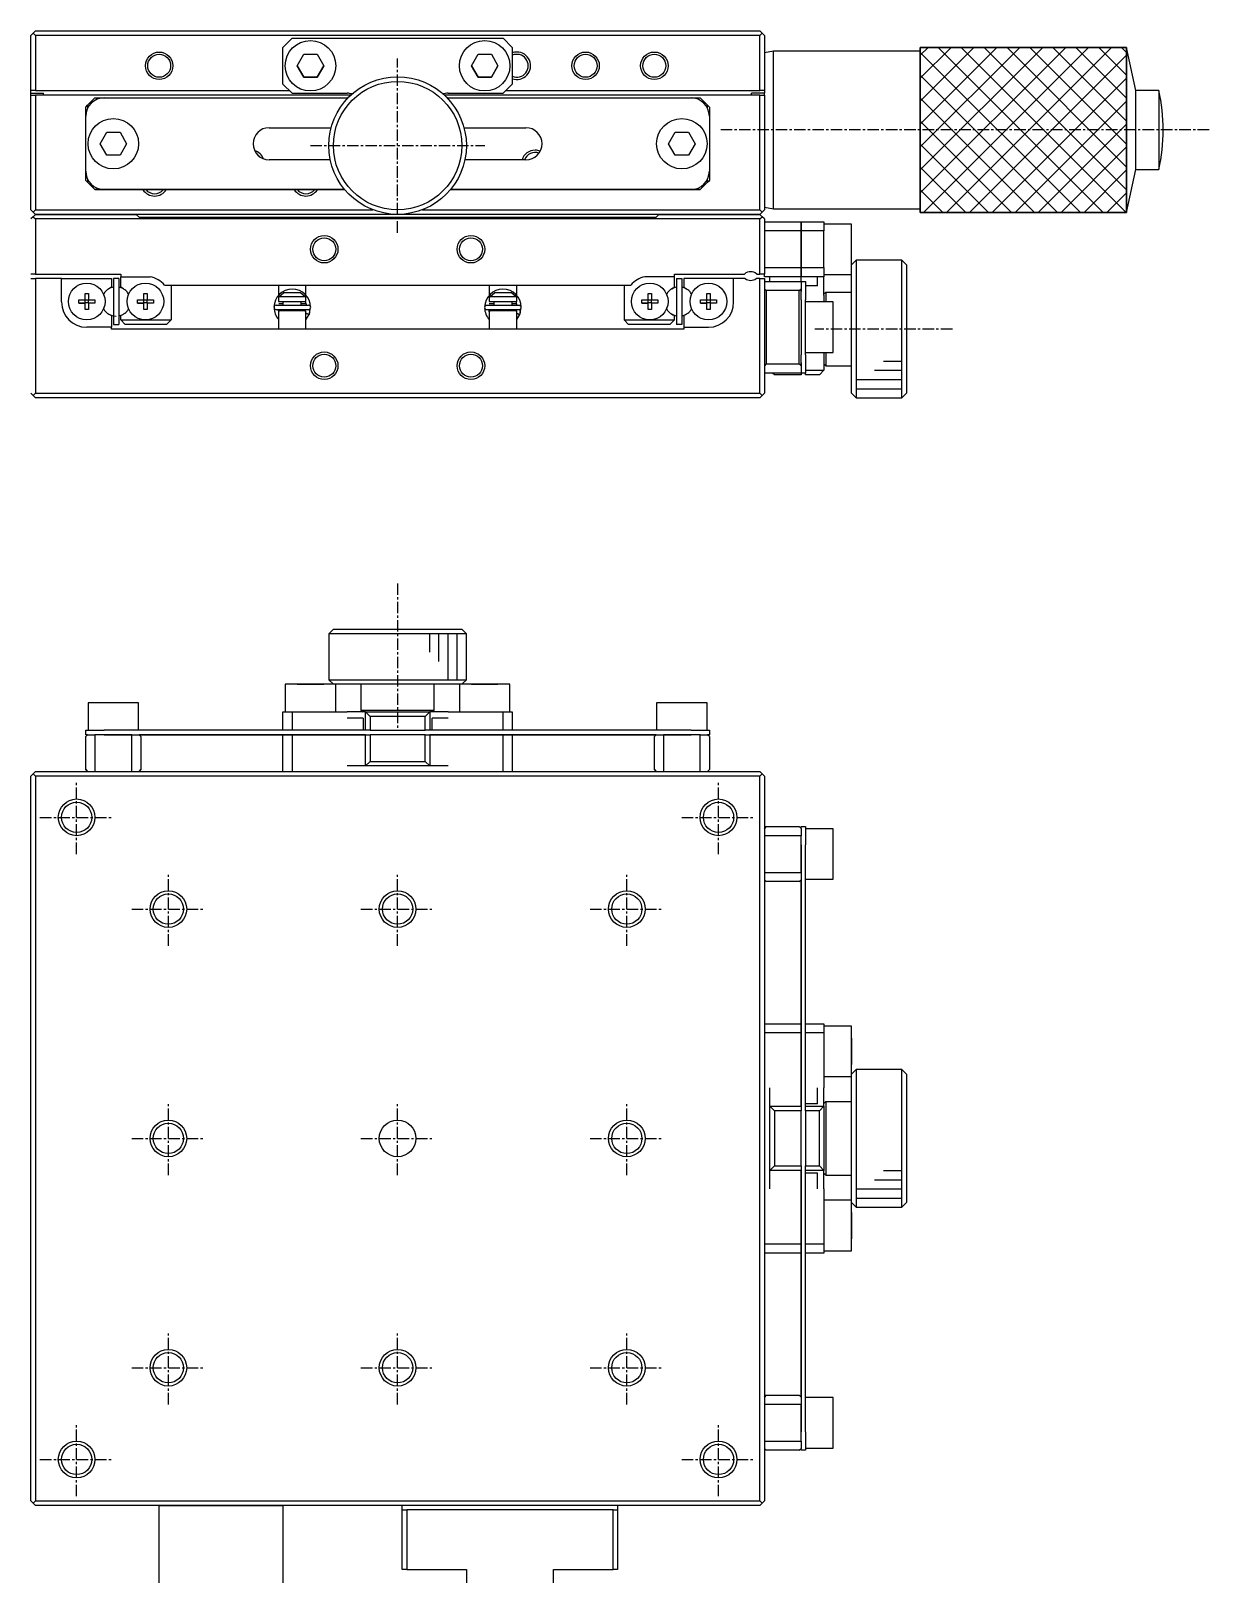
# Model space of a CAD drawing. Extents: x -24 to 467, y -6 to 276.
# Drawn here: x 74.3 to 202.8, y 107.8 to 276 of the extents above; entities that cross this region are included whole.
import ezdxf

# ---------------------------------------------------------------- set-up
doc = ezdxf.new("R2010")
doc.units = 0
doc.linetypes.add('CENTER', pattern=[2, 1.25, -0.25, 0.25, -0.25])
doc.layers.get('0').update_dxf_attribs({"linetype": 'CONTINUOUS'})
doc.layers.add('CENTER', color=1, linetype='CENTER')

msp = doc.modelspace()

# ---------------------------------------------------------------- linework, layer by layer
at = {"color": 7, "linetype": 'CONTINUOUS'}
for p, q in [((74.59, 275.73), (74.84, 275.98)), ((74.84, 275.98), (153.84, 275.98)), ((153.84, 275.98), (154.09, 275.73)), ((74.34, 275.48), (74.59, 275.73)), ((74.34, 269.48), (74.34, 275.48)), ((74.84, 275.48), (74.59, 275.73)), ((153.84, 275.48), (74.84, 275.48)), ((74.84, 275.48), (74.84, 269.48)), ((102.84, 275.18), (101.84, 274.18)), ((102.84, 275.18), (125.84, 275.18)), ((126.84, 274.18), (125.84, 275.18)), ((154.09, 275.73), (153.84, 275.48)), ((153.84, 269.48), (153.84, 275.48)), ((154.09, 275.73), (154.34, 275.48)), ((154.34, 275.48), (154.34, 269.48)), ((101.84, 270.18), (101.84, 274.18)), ((103.4, 272.18), (104.12, 273.43)), ((104.12, 273.43), (105.57, 273.43)), ((105.57, 273.43), (106.29, 272.18)), ((122.4, 272.18), (123.12, 273.43)), ((123.12, 273.43), (124.57, 273.43)), ((124.57, 273.43), (125.29, 272.18)), ((126.84, 274.18), (126.84, 270.18)), ((155.34, 273.78), (154.34, 273.58)), ((155.34, 256.58), (155.34, 273.78)), ((171.34, 273.78), (155.34, 273.78)), ((171.34, 274.18), (171.34, 273.78)), ((171.34, 274.18), (193.84, 274.18)), ((171.34, 256.18), (171.34, 274.18)), ((171.34, 256.58), (171.34, 273.78)), ((193.84, 265.18), (193.84, 274.18)), ((194.84, 269.48), (193.84, 274.18)), ((193.84, 274.18), (193.84, 256.18)), ((104.12, 270.93), (103.4, 272.18)), ((103.4, 272.18), (104.12, 270.93)), ((105.57, 270.93), (104.12, 270.93)), ((104.12, 270.93), (105.57, 270.93)), ((106.29, 272.18), (105.57, 270.93)), ((105.57, 270.93), (106.29, 272.18)), ((123.12, 270.93), (122.4, 272.18)), ((122.4, 272.18), (123.12, 270.93)), ((124.57, 270.93), (123.12, 270.93)), ((123.12, 270.93), (124.57, 270.93)), ((125.29, 272.18), (124.57, 270.93)), ((124.57, 270.93), (125.29, 272.18)), ((74.84, 269.48), (74.34, 269.48)), ((74.34, 269.18), (74.34, 269.48)), ((74.34, 269.18), (75.74, 269.18)), ((74.34, 268.98), (74.34, 269.18)), ((74.84, 269.48), (102.54, 269.48)), ((75.74, 268.98), (75.74, 269.18)), ((101.84, 270.18), (102.84, 269.18)), ((102.84, 269.18), (108.84, 269.18)), ((119.84, 269.18), (125.84, 269.18)), ((125.84, 269.18), (126.84, 270.18)), ((126.14, 269.48), (153.84, 269.48)), ((154.34, 269.18), (152.94, 269.18)), ((152.94, 268.98), (152.94, 269.18)), ((154.34, 269.48), (153.84, 269.48)), ((154.34, 269.48), (154.34, 269.18)), ((154.34, 268.98), (154.34, 269.18)), ((194.84, 265.18), (194.84, 269.48)), ((197.34, 269.48), (194.84, 269.48)), ((197.34, 269.48), (197.34, 260.88)), ((74.34, 256.48), (74.34, 268.98)), ((74.34, 268.98), (74.84, 268.98)), ((74.84, 268.98), (74.84, 256.48)), ((109.25, 268.98), (74.84, 268.98)), ((80.34, 267.68), (80.54, 267.88)), ((80.34, 266.68), (80.34, 267.68)), ((81.34, 268.68), (80.54, 267.88)), ((80.54, 267.88), (80.54, 267.56)), ((81.34, 268.68), (82.34, 268.68)), ((82.34, 268.68), (108.94, 268.68)), ((153.84, 268.98), (119.44, 268.98)), ((119.75, 268.68), (146.34, 268.68)), ((146.34, 268.68), (147.34, 268.68)), ((148.14, 267.88), (147.34, 268.68)), ((148.14, 267.56), (148.14, 267.88)), ((148.14, 267.88), (148.34, 267.68)), ((148.34, 267.68), (148.34, 266.68)), ((153.84, 256.48), (153.84, 268.98)), ((153.84, 268.98), (154.34, 268.98)), ((154.34, 268.98), (154.34, 256.48)), ((80.34, 260.68), (80.34, 266.68)), ((148.34, 266.68), (148.34, 260.68)), ((81.9, 263.68), (82.62, 264.93)), ((82.62, 264.93), (84.07, 264.93)), ((84.07, 264.93), (84.79, 263.68)), ((100.34, 265.43), (107.1, 265.43)), ((100.34, 265.43), (107.1, 265.43)), ((121.59, 265.43), (128.34, 265.43)), ((121.59, 265.43), (128.34, 265.43)), ((143.9, 263.68), (144.62, 264.93)), ((144.62, 264.93), (146.07, 264.93)), ((146.07, 264.93), (146.79, 263.68)), ((194.84, 260.88), (194.84, 265.18)), ((82.62, 262.43), (81.9, 263.68)), ((84.79, 263.68), (84.07, 262.43)), ((144.62, 262.43), (143.9, 263.68)), ((146.79, 263.68), (146.07, 262.43)), ((84.07, 262.43), (82.62, 262.43)), ((107.01, 261.93), (100.34, 261.93)), ((128.34, 261.93), (121.68, 261.93)), ((146.07, 262.43), (144.62, 262.43)), ((193.84, 256.18), (194.84, 260.88)), ((194.84, 260.88), (197.34, 260.88)), ((80.34, 259.68), (80.34, 260.68)), ((80.54, 259.48), (80.34, 259.68)), ((80.34, 259.68), (80.54, 259.48)), ((80.54, 259.81), (80.54, 259.48)), ((80.54, 259.48), (81.34, 258.68)), ((81.34, 258.68), (80.54, 259.48)), ((147.34, 258.68), (148.14, 259.48)), ((148.14, 259.48), (147.34, 258.68)), ((148.14, 259.48), (148.14, 259.81)), ((148.34, 259.68), (148.14, 259.48)), ((148.14, 259.48), (148.34, 259.68)), ((148.34, 260.68), (148.34, 259.68)), ((82.34, 258.68), (81.34, 258.68)), ((81.34, 258.68), (82.34, 258.68)), ((108.58, 258.68), (82.34, 258.68)), ((82.34, 258.68), (85.34, 258.68)), ((85.34, 258.68), (108.58, 258.68)), ((146.34, 258.68), (120.11, 258.68)), ((120.11, 258.68), (143.34, 258.68)), ((143.34, 258.68), (146.34, 258.68)), ((147.34, 258.68), (146.34, 258.68)), ((146.34, 258.68), (147.34, 258.68)), ((74.59, 256.23), (74.34, 256.48)), ((74.59, 255.73), (74.34, 255.48)), ((74.84, 256.48), (74.59, 256.23)), ((74.84, 255.98), (74.59, 256.23)), ((74.84, 255.98), (74.59, 255.73)), ((74.59, 255.73), (74.84, 255.48)), ((74.84, 256.48), (111.65, 256.48)), ((114.34, 255.98), (74.84, 255.98)), ((74.84, 255.98), (85.84, 255.98)), ((86.19, 255.63), (85.84, 255.98)), ((153.84, 255.98), (114.34, 255.98)), ((117.04, 256.48), (153.84, 256.48)), ((142.84, 255.98), (142.49, 255.63)), ((142.84, 255.98), (153.84, 255.98)), ((154.09, 256.23), (153.84, 256.48)), ((154.09, 256.23), (153.84, 255.98)), ((154.09, 255.73), (153.84, 255.98)), ((153.84, 255.48), (154.09, 255.73)), ((154.34, 256.48), (154.09, 256.23)), ((154.34, 255.48), (154.09, 255.73)), ((154.34, 256.78), (155.34, 256.58)), ((155.34, 256.58), (171.34, 256.58)), ((171.34, 256.58), (171.34, 256.18)), ((193.84, 256.18), (171.34, 256.18)), ((74.84, 255.48), (74.84, 249.48)), ((153.84, 255.48), (74.84, 255.48)), ((142.49, 255.63), (86.19, 255.63)), ((153.84, 249.48), (153.84, 255.48)), ((154.34, 255.48), (154.34, 249.48)), ((154.34, 255.18), (158.34, 255.18)), ((158.34, 254.18), (154.34, 254.18)), ((158.34, 255.18), (160.84, 255.18)), ((158.34, 254.18), (158.34, 255.18)), ((158.34, 255.18), (158.34, 254.18)), ((160.84, 254.18), (158.34, 254.18)), ((158.34, 254.18), (158.34, 250.18)), ((158.34, 250.18), (158.34, 254.18)), ((160.84, 255.18), (160.84, 254.18)), ((163.84, 254.93), (160.84, 254.93)), ((160.84, 250.18), (160.84, 254.18)), ((163.84, 249.43), (163.84, 254.93)), ((164.34, 250.98), (163.84, 250.48)), ((164.34, 250.98), (164.34, 235.98)), ((169.34, 250.98), (164.34, 250.98)), ((169.34, 235.99), (169.34, 250.98)), ((169.84, 250.48), (169.34, 250.98)), ((74.84, 249.48), (74.34, 249.48)), ((74.84, 249.48), (84.14, 249.48)), ((84.14, 249.48), (84.14, 249.18)), ((84.14, 249.18), (87.37, 249.18)), ((84.14, 248.03), (84.14, 249.18)), ((144.54, 249.18), (141.32, 249.18)), ((144.54, 249.48), (152.18, 249.48)), ((144.54, 249.18), (144.54, 249.48)), ((144.54, 248.03), (144.54, 249.18)), ((153.51, 249.48), (153.84, 249.48)), ((154.34, 249.48), (153.84, 249.48)), ((154.34, 250.18), (158.34, 250.18)), ((154.34, 249.18), (154.34, 249.48)), ((158.34, 249.18), (154.34, 249.18)), ((154.94, 248.68), (154.94, 249.18)), ((158.34, 250.18), (160.84, 250.18)), ((158.34, 249.18), (158.34, 250.18)), ((158.34, 250.18), (158.34, 249.18)), ((160.84, 249.18), (158.34, 249.18)), ((158.34, 248.68), (158.34, 249.18)), ((160.14, 248.18), (160.14, 249.18)), ((160.84, 250.18), (160.84, 249.18)), ((160.84, 249.43), (163.84, 249.43)), ((160.84, 247.18), (160.84, 249.18)), ((163.84, 236.48), (163.84, 249.43)), ((163.84, 247.48), (163.84, 249.43)), ((169.84, 250.48), (169.84, 236.49)), ((74.34, 248.98), (74.84, 248.98)), ((74.84, 248.98), (74.84, 236.48)), ((77.69, 248.98), (74.84, 248.98)), ((77.69, 246.43), (77.69, 248.98)), ((77.69, 248.98), (83.14, 248.98)), ((80.26, 247.37), (80.62, 247.37)), ((80.26, 246.66), (80.26, 247.37)), ((80.62, 247.37), (80.62, 246.66)), ((83.14, 248.03), (82.85, 247.86)), ((83.14, 248.98), (83.14, 248.03)), ((83.34, 248.98), (83.34, 243.98)), ((83.94, 248.98), (83.34, 248.98)), ((83.34, 248.98), (83.34, 248.04)), ((83.34, 248.13), (83.34, 248.04)), ((83.34, 248.13), (83.34, 248.04)), ((83.34, 248.13), (83.34, 248.04)), ((83.34, 248.13), (83.34, 248.04)), ((83.34, 248.13), (83.34, 248.04)), ((83.34, 248.13), (83.34, 248.04)), ((83.34, 248.13), (83.34, 248.04)), ((83.34, 248.13), (83.34, 248.04)), ((83.34, 248.13), (83.34, 248.04)), ((83.34, 248.13), (83.34, 248.04)), ((83.34, 248.13), (83.34, 248.04)), ((83.34, 248.13), (83.34, 248.04)), ((83.34, 248.13), (83.34, 248.04)), ((83.34, 248.13), (83.34, 248.04)), ((83.34, 248.13), (83.34, 248.04)), ((83.34, 248.13), (83.34, 248.04)), ((83.34, 248.13), (83.34, 244.83)), ((83.34, 248.13), (83.34, 248.04)), ((83.34, 248.13), (83.34, 248.04)), ((83.34, 248.13), (83.34, 248.04)), ((83.34, 248.13), (83.34, 248.04)), ((83.34, 248.13), (83.34, 248.04)), ((83.34, 248.13), (83.34, 248.04)), ((83.34, 248.13), (83.34, 248.04)), ((83.34, 248.13), (83.34, 248.04)), ((83.34, 248.13), (83.34, 248.04)), ((83.34, 248.13), (83.34, 248.04)), ((83.34, 248.13), (83.34, 248.04)), ((83.34, 248.13), (83.34, 248.04)), ((83.34, 248.13), (83.34, 248.04)), ((83.34, 248.13), (83.34, 248.04)), ((83.34, 248.13), (83.34, 248.04)), ((83.94, 248.98), (83.94, 243.98)), ((84.44, 247.86), (84.14, 248.03)), ((86.66, 247.37), (87.02, 247.37)), ((86.66, 246.66), (86.66, 247.37)), ((87.02, 247.37), (87.02, 246.66)), ((88.92, 248.28), (139.77, 248.28)), ((89.64, 248.28), (89.64, 244.48)), ((101.34, 248.28), (101.34, 247.14)), ((101.4, 246.98), (101.93, 247.48)), ((101.93, 247.48), (103.76, 247.48)), ((103.76, 247.48), (104.29, 246.98)), ((104.34, 247.18), (104.34, 248.28)), ((124.34, 248.28), (124.34, 247.17)), ((124.4, 246.98), (124.93, 247.48)), ((124.93, 247.48), (126.76, 247.48)), ((126.76, 247.48), (127.29, 246.98)), ((127.34, 247.13), (127.34, 248.28)), ((139.04, 248.28), (139.04, 244.48)), ((141.66, 247.37), (142.02, 247.37)), ((141.66, 246.66), (141.66, 247.37)), ((142.02, 247.37), (142.02, 246.66)), ((144.25, 247.86), (144.54, 248.03)), ((144.74, 248.98), (144.74, 243.98)), ((144.74, 248.98), (145.34, 248.98)), ((145.34, 248.98), (145.34, 243.98)), ((145.34, 248.98), (145.34, 248.04)), ((145.34, 248.13), (145.34, 248.04)), ((145.34, 248.13), (145.34, 248.04)), ((145.34, 248.13), (145.34, 248.04)), ((145.34, 248.13), (145.34, 248.04)), ((145.34, 248.13), (145.34, 248.04)), ((145.34, 248.13), (145.34, 248.04)), ((145.34, 248.13), (145.34, 248.04)), ((145.34, 248.13), (145.34, 248.04)), ((145.34, 248.13), (145.34, 248.04)), ((145.34, 248.13), (145.34, 248.04)), ((145.34, 248.13), (145.34, 248.04)), ((145.34, 248.13), (145.34, 248.04)), ((145.34, 248.13), (145.34, 248.04)), ((145.34, 248.13), (145.34, 248.04)), ((145.34, 248.13), (145.34, 248.04)), ((145.34, 248.13), (145.34, 248.04)), ((145.34, 248.13), (145.34, 244.83)), ((145.34, 248.13), (145.34, 248.04)), ((145.34, 248.13), (145.34, 248.04)), ((145.34, 248.13), (145.34, 248.04)), ((145.34, 248.13), (145.34, 248.04)), ((145.34, 248.13), (145.34, 248.04)), ((145.34, 248.13), (145.34, 248.04)), ((145.34, 248.13), (145.34, 248.04)), ((145.34, 248.13), (145.34, 248.04)), ((145.34, 248.13), (145.34, 248.04)), ((145.34, 248.13), (145.34, 248.04)), ((145.34, 248.13), (145.34, 248.04)), ((145.34, 248.13), (145.34, 248.04)), ((145.34, 248.13), (145.34, 248.04)), ((145.34, 248.13), (145.34, 248.04)), ((145.34, 248.13), (145.34, 248.04)), ((145.54, 248.98), (145.54, 248.03)), ((150.99, 248.98), (145.54, 248.98)), ((145.54, 248.03), (145.84, 247.86)), ((148.06, 247.37), (148.42, 247.37)), ((148.06, 246.66), (148.06, 247.37)), ((148.42, 247.37), (148.42, 246.66)), ((152.24, 248.98), (150.99, 248.98)), ((150.99, 246.43), (150.99, 248.98)), ((153.84, 248.98), (153.44, 248.98)), ((153.84, 236.48), (153.84, 248.98)), ((153.84, 248.98), (154.34, 248.98)), ((154.34, 248.98), (154.34, 236.48)), ((154.34, 248.68), (158.34, 248.68)), ((154.34, 247.88), (154.54, 247.68)), ((158.14, 247.68), (154.54, 247.68)), ((154.54, 247.68), (154.54, 239.68)), ((158.14, 247.68), (158.34, 247.88)), ((158.14, 239.68), (158.14, 247.68)), ((158.34, 248.68), (158.34, 247.88)), ((158.34, 248.68), (158.84, 248.68)), ((158.34, 247.88), (158.34, 247.56)), ((158.34, 247.56), (158.34, 247.88)), ((158.34, 246.68), (158.34, 247.56)), ((158.84, 248.68), (158.84, 246.68)), ((160.14, 248.18), (158.84, 248.18)), ((161.04, 247.48), (160.84, 247.28)), ((161.04, 247.48), (161.04, 246.43)), ((163.84, 247.48), (161.04, 247.48)), ((163.84, 239.48), (163.84, 247.48)), ((163.84, 239.48), (163.84, 247.48)), ((79.56, 246.66), (80.26, 246.66)), ((79.56, 246.3), (79.56, 246.66)), ((80.26, 246.3), (79.56, 246.3)), ((79.56, 246.3), (80.26, 246.3)), ((80.28, 246.65), (80.26, 246.66)), ((80.28, 246.32), (80.26, 246.3)), ((80.26, 245.6), (80.26, 246.3)), ((80.28, 246.65), (80.61, 246.65)), ((80.28, 246.32), (80.28, 246.65)), ((80.61, 246.32), (80.28, 246.32)), ((80.61, 246.65), (80.62, 246.66)), ((80.61, 246.65), (80.61, 246.32)), ((80.61, 246.32), (80.62, 246.3)), ((80.62, 246.66), (81.33, 246.66)), ((80.62, 246.3), (80.62, 245.6)), ((81.33, 246.3), (80.62, 246.3)), ((81.33, 246.3), (80.62, 246.3)), ((81.33, 246.66), (81.33, 246.3)), ((85.96, 246.66), (86.66, 246.66)), ((85.96, 246.3), (85.96, 246.66)), ((86.66, 246.3), (85.96, 246.3)), ((85.96, 246.3), (86.66, 246.3)), ((86.68, 246.65), (86.66, 246.66)), ((86.68, 246.32), (86.66, 246.3)), ((86.66, 245.6), (86.66, 246.3)), ((86.68, 246.65), (87.01, 246.65)), ((86.68, 246.32), (86.68, 246.65)), ((87.01, 246.32), (86.68, 246.32)), ((87.01, 246.65), (87.02, 246.66)), ((87.01, 246.65), (87.01, 246.32)), ((87.01, 246.32), (87.02, 246.3)), ((87.02, 246.66), (87.73, 246.66)), ((87.02, 246.3), (87.02, 245.6)), ((87.73, 246.3), (87.02, 246.3)), ((87.73, 246.3), (87.02, 246.3)), ((87.73, 246.66), (87.73, 246.3)), ((104.64, 246.06), (101.09, 246.06)), ((101.34, 247.14), (101.34, 247.14)), ((101.4, 246.98), (101.34, 246.98)), ((101.34, 246.98), (101.34, 246.48)), ((101.34, 246.48), (104.34, 246.48)), ((101.38, 246.28), (101.84, 246.28)), ((104.29, 246.98), (101.4, 246.98)), ((101.84, 246.48), (101.84, 246.06)), ((103.84, 246.06), (103.84, 246.48)), ((103.84, 246.28), (104.34, 246.28)), ((104.27, 246.48), (104.4, 246.06)), ((104.34, 246.98), (104.29, 246.98)), ((104.34, 247.18), (104.34, 247.18)), ((104.34, 246.48), (104.34, 246.98)), ((104.34, 246.28), (104.34, 246.3)), ((104.34, 246.3), (104.34, 246.3)), ((104.34, 246.3), (104.34, 246.3)), ((104.69, 245.03), (104.86, 245.81)), ((104.71, 245.62), (104.71, 245.63)), ((104.72, 245.59), (104.71, 245.62)), ((127.6, 246.06), (124.05, 246.06)), ((124.34, 247.17), (124.34, 247.17)), ((124.4, 246.98), (124.34, 246.98)), ((124.34, 246.98), (124.34, 246.48)), ((124.34, 246.48), (127.34, 246.48)), ((124.34, 246.28), (124.84, 246.28)), ((127.29, 246.98), (124.4, 246.98)), ((124.84, 246.48), (124.84, 246.06)), ((126.84, 246.06), (126.84, 246.48)), ((126.84, 246.28), (127.31, 246.28)), ((127.23, 246.48), (127.36, 246.06)), ((127.34, 246.98), (127.29, 246.98)), ((127.34, 246.48), (127.34, 246.98)), ((127.67, 245.05), (127.83, 245.8)), ((140.96, 246.66), (141.66, 246.66)), ((140.96, 246.3), (140.96, 246.66)), ((141.66, 246.3), (140.96, 246.3)), ((140.96, 246.3), (141.66, 246.3)), ((141.68, 246.65), (141.66, 246.66)), ((141.68, 246.32), (141.66, 246.3)), ((141.66, 245.6), (141.66, 246.3)), ((141.68, 246.65), (142.01, 246.65)), ((141.68, 246.32), (141.68, 246.65)), ((142.01, 246.32), (141.68, 246.32)), ((142.01, 246.65), (142.02, 246.66)), ((142.01, 246.65), (142.01, 246.32)), ((142.01, 246.32), (142.02, 246.3)), ((142.02, 246.66), (142.73, 246.66)), ((142.02, 246.3), (142.02, 245.6)), ((142.73, 246.3), (142.02, 246.3)), ((142.73, 246.3), (142.02, 246.3)), ((142.73, 246.66), (142.73, 246.3)), ((147.36, 246.66), (148.06, 246.66)), ((147.36, 246.3), (147.36, 246.66)), ((148.06, 246.3), (147.36, 246.3)), ((147.36, 246.3), (148.06, 246.3)), ((148.08, 246.65), (148.06, 246.66)), ((148.08, 246.32), (148.06, 246.3)), ((148.06, 245.6), (148.06, 246.3)), ((148.08, 246.65), (148.41, 246.65)), ((148.08, 246.32), (148.08, 246.65)), ((148.41, 246.32), (148.08, 246.32)), ((148.41, 246.65), (148.42, 246.66)), ((148.41, 246.65), (148.41, 246.32)), ((148.41, 246.32), (148.42, 246.3)), ((148.42, 246.66), (149.13, 246.66)), ((148.42, 246.3), (148.42, 245.6)), ((149.13, 246.3), (148.42, 246.3)), ((149.13, 246.3), (148.42, 246.3)), ((149.13, 246.66), (149.13, 246.3)), ((158.34, 246.68), (158.34, 244.98)), ((158.84, 240.68), (158.84, 246.68)), ((161.84, 246.43), (158.84, 246.43)), ((160.84, 247.18), (160.84, 246.43)), ((161.84, 240.93), (161.84, 246.43)), ((80.62, 245.6), (80.26, 245.6)), ((82.85, 245.11), (83.14, 244.94)), ((83.14, 244.94), (83.14, 243.68)), ((83.34, 244.93), (83.34, 244.83)), ((83.34, 244.93), (83.34, 244.83)), ((83.34, 244.93), (83.34, 244.83)), ((83.34, 244.93), (83.34, 244.83)), ((83.34, 244.93), (83.34, 244.83)), ((83.34, 244.93), (83.34, 244.83)), ((83.34, 244.93), (83.34, 244.83)), ((83.34, 244.93), (83.34, 243.98)), ((83.34, 244.93), (83.34, 244.83)), ((83.34, 244.93), (83.34, 244.83)), ((83.34, 244.93), (83.34, 244.83)), ((83.34, 244.93), (83.34, 244.83)), ((83.34, 244.93), (83.34, 244.83)), ((83.34, 244.93), (83.34, 244.83)), ((83.34, 244.93), (83.34, 244.83)), ((83.34, 243.98), (83.94, 243.98)), ((84.14, 244.94), (84.44, 245.11)), ((84.14, 244.48), (84.14, 244.94)), ((84.14, 244.48), (86.84, 244.48)), ((84.64, 243.98), (84.14, 244.48)), ((89.14, 243.98), (84.64, 243.98)), ((87.02, 245.6), (86.66, 245.6)), ((86.84, 244.48), (89.64, 244.48)), ((89.64, 244.48), (89.14, 243.98)), ((101, 245.13), (101, 245.13)), ((101, 245.13), (101, 245.12)), ((101, 245.12), (101, 245.12)), ((101, 245.12), (101, 245.12)), ((101, 245.12), (101, 245.12)), ((101, 245.12), (101, 245.12)), ((101, 245.12), (101, 245.12)), ((101, 245.12), (101, 245.11)), ((101, 245.11), (101.02, 245.07)), ((101.02, 245.07), (101.02, 245.07)), ((101.02, 245.07), (101.02, 245.07)), ((101.02, 245.07), (101.02, 245.07)), ((101.02, 245.07), (101.03, 245.04)), ((101.09, 245.61), (104.64, 245.61)), ((101.35, 245.48), (101.33, 245.61)), ((104.34, 245.48), (101.34, 245.48)), ((101.34, 245.48), (101.34, 243.48)), ((101.45, 245.48), (101.69, 245.61)), ((101.84, 245.61), (101.84, 245.48)), ((103.84, 245.48), (103.84, 245.61)), ((104.04, 245.61), (104.27, 245.48)), ((104.34, 243.48), (104.34, 245.48)), ((104.36, 245.19), (104.34, 245.2)), ((104.7, 245.06), (104.34, 245.19)), ((104.35, 244.5), (104.71, 245.07)), ((104.37, 245.18), (104.36, 245.19)), ((104.39, 245.18), (104.37, 245.18)), ((104.4, 245.17), (104.39, 245.18)), ((104.42, 245.16), (104.4, 245.17)), ((104.43, 245.15), (104.42, 245.16)), ((104.45, 245.15), (104.43, 245.15)), ((104.47, 245.14), (104.45, 245.15)), ((104.49, 245.13), (104.47, 245.14)), ((104.5, 245.12), (104.49, 245.13)), ((104.52, 245.12), (104.5, 245.12)), ((104.54, 245.11), (104.52, 245.12)), ((104.56, 245.1), (104.54, 245.11)), ((104.57, 245.1), (104.56, 245.1)), ((104.59, 245.09), (104.57, 245.1)), ((104.61, 245.08), (104.59, 245.09)), ((104.62, 245.08), (104.61, 245.08)), ((104.64, 245.08), (104.62, 245.08)), ((104.65, 245.07), (104.64, 245.08)), ((104.66, 245.07), (104.65, 245.07)), ((104.67, 245.07), (104.66, 245.07)), ((104.68, 245.07), (104.67, 245.07)), ((104.69, 245.06), (104.68, 245.07)), ((104.7, 245.06), (104.69, 245.06)), ((104.71, 245.07), (104.7, 245.06)), ((104.7, 245.06), (104.7, 245.06)), ((104.71, 245.07), (104.72, 245.1)), ((104.71, 245.07), (104.71, 245.07)), ((104.71, 245.07), (104.71, 245.07)), ((104.73, 245.56), (104.72, 245.59)), ((104.72, 245.1), (104.73, 245.13)), ((104.74, 245.52), (104.73, 245.56)), ((104.73, 245.13), (104.74, 245.17)), ((104.75, 245.49), (104.74, 245.52)), ((104.74, 245.17), (104.75, 245.2)), ((104.76, 245.45), (104.75, 245.49)), ((104.75, 245.2), (104.76, 245.24)), ((104.76, 245.42), (104.76, 245.45)), ((104.76, 245.38), (104.76, 245.42)), ((104.76, 245.34), (104.76, 245.38)), ((104.76, 245.31), (104.76, 245.34)), ((104.76, 245.27), (104.76, 245.31)), ((104.76, 245.24), (104.76, 245.27)), ((123.96, 245.12), (123.96, 245.12)), ((123.96, 245.12), (123.96, 245.11)), ((123.96, 245.11), (123.96, 245.11)), ((123.96, 245.11), (123.96, 245.11)), ((123.96, 245.11), (123.96, 245.11)), ((123.96, 245.11), (123.96, 245.11)), ((123.96, 245.11), (123.96, 245.11)), ((123.96, 245.11), (123.96, 245.11)), ((123.96, 245.11), (123.98, 245.06)), ((123.98, 245.06), (123.98, 245.06)), ((123.98, 245.06), (123.98, 245.06)), ((123.98, 245.06), (123.98, 245.06)), ((123.98, 245.06), (124, 245.03)), ((124.05, 245.61), (127.6, 245.61)), ((124.32, 245.48), (124.29, 245.61)), ((124.34, 245.37), (124.32, 245.48)), ((127.34, 245.48), (124.34, 245.48)), ((124.34, 245.48), (124.34, 243.48)), ((124.42, 245.48), (124.65, 245.61)), ((124.84, 245.61), (124.84, 245.48)), ((126.84, 245.48), (126.84, 245.61)), ((127, 245.61), (127.23, 245.48)), ((127.34, 243.48), (127.34, 245.48)), ((127.36, 245.16), (127.34, 245.17)), ((127.67, 245.05), (127.34, 245.16)), ((127.35, 244.53), (127.67, 245.06)), ((127.37, 245.15), (127.36, 245.16)), ((127.39, 245.15), (127.37, 245.15)), ((127.4, 245.14), (127.39, 245.15)), ((127.42, 245.13), (127.4, 245.14)), ((127.43, 245.13), (127.42, 245.13)), ((127.45, 245.12), (127.43, 245.13)), ((127.47, 245.11), (127.45, 245.12)), ((127.48, 245.11), (127.47, 245.11)), ((127.5, 245.1), (127.48, 245.11)), ((127.51, 245.09), (127.5, 245.1)), ((127.53, 245.09), (127.51, 245.09)), ((127.55, 245.08), (127.53, 245.09)), ((127.56, 245.08), (127.55, 245.08)), ((127.57, 245.07), (127.56, 245.08)), ((127.59, 245.07), (127.57, 245.07)), ((127.6, 245.07), (127.59, 245.07)), ((127.61, 245.06), (127.6, 245.07)), ((127.62, 245.06), (127.61, 245.06)), ((127.63, 245.06), (127.62, 245.06)), ((127.64, 245.06), (127.63, 245.06)), ((127.65, 245.06), (127.64, 245.06)), ((127.66, 245.05), (127.65, 245.06)), ((127.65, 245.02), (127.67, 245.05)), ((127.67, 245.06), (127.66, 245.05)), ((127.66, 245.05), (127.66, 245.05)), ((127.67, 245.61), (127.67, 245.62)), ((127.68, 245.58), (127.67, 245.61)), ((127.67, 245.06), (127.68, 245.09)), ((127.67, 245.06), (127.67, 245.06)), ((127.67, 245.06), (127.67, 245.06)), ((127.67, 245.06), (127.67, 245.06)), ((127.7, 245.55), (127.68, 245.58)), ((127.68, 245.09), (127.7, 245.12)), ((127.7, 245.51), (127.7, 245.55)), ((127.71, 245.48), (127.7, 245.51)), ((127.7, 245.12), (127.71, 245.16)), ((127.72, 245.44), (127.71, 245.48)), ((127.71, 245.19), (127.72, 245.23)), ((127.71, 245.16), (127.71, 245.19)), ((127.72, 245.41), (127.72, 245.44)), ((127.73, 245.37), (127.72, 245.41)), ((127.72, 245.26), (127.73, 245.3)), ((127.72, 245.23), (127.72, 245.26)), ((127.73, 245.34), (127.73, 245.37)), ((127.73, 245.3), (127.73, 245.34)), ((139.04, 244.48), (141.84, 244.48)), ((139.54, 243.98), (139.04, 244.48)), ((144.04, 243.98), (139.54, 243.98)), ((142.02, 245.6), (141.66, 245.6)), ((141.84, 244.48), (144.54, 244.48)), ((144.54, 244.48), (144.04, 243.98)), ((144.54, 244.94), (144.25, 245.11)), ((144.54, 244.48), (144.54, 244.94)), ((145.34, 243.98), (144.74, 243.98)), ((145.34, 244.93), (145.34, 244.83)), ((145.34, 244.93), (145.34, 244.83)), ((145.34, 244.93), (145.34, 244.83)), ((145.34, 244.93), (145.34, 244.83)), ((145.34, 244.93), (145.34, 244.83)), ((145.34, 244.93), (145.34, 244.83)), ((145.34, 244.93), (145.34, 244.83)), ((145.34, 244.93), (145.34, 244.83)), ((145.34, 244.93), (145.34, 243.98)), ((145.34, 244.93), (145.34, 244.83)), ((145.34, 244.93), (145.34, 244.83)), ((145.34, 244.93), (145.34, 244.83)), ((145.34, 244.93), (145.34, 244.83)), ((145.34, 244.93), (145.34, 244.83)), ((145.34, 244.93), (145.34, 244.83)), ((145.34, 244.93), (145.34, 244.83)), ((145.84, 245.11), (145.54, 244.94)), ((145.54, 244.94), (145.54, 243.68)), ((148.42, 245.6), (148.06, 245.6)), ((158.34, 244.98), (158.34, 240.68)), ((83.14, 243.68), (80.44, 243.68)), ((83.14, 243.48), (83.14, 243.68)), ((145.54, 243.48), (83.14, 243.48)), ((145.54, 243.68), (148.24, 243.68)), ((145.54, 243.68), (145.54, 243.48)), ((158.34, 239.81), (158.34, 240.68)), ((158.84, 240.93), (161.84, 240.93)), ((158.84, 240.68), (158.84, 238.68)), ((160.84, 240.93), (160.84, 238.98)), ((161.04, 240.93), (161.04, 239.48)), ((154.54, 239.68), (154.34, 239.48)), ((154.54, 239.68), (158.14, 239.68)), ((158.34, 239.48), (158.14, 239.68)), ((158.34, 239.81), (158.34, 239.48)), ((158.34, 239.48), (158.34, 239.81)), ((158.34, 239.48), (158.34, 238.68)), ((158.84, 238.98), (160.84, 238.98)), ((160.84, 238.98), (160.34, 238.48)), ((160.84, 239.68), (161.04, 239.48)), ((161.04, 239.48), (163.84, 239.48)), ((163.84, 236.48), (163.84, 239.48)), ((158.34, 238.68), (154.34, 238.68)), ((155.44, 238.48), (155.24, 238.68)), ((158.34, 238.48), (155.44, 238.48)), ((158.84, 238.68), (158.34, 238.68)), ((158.34, 238.68), (158.34, 238.48)), ((158.84, 238.48), (158.84, 238.68)), ((160.34, 238.48), (158.84, 238.48)), ((74.59, 236.23), (74.34, 236.48)), ((74.84, 236.48), (74.59, 236.23)), ((74.84, 235.98), (74.59, 236.23)), ((74.84, 236.48), (153.84, 236.48)), ((153.84, 235.98), (74.84, 235.98)), ((154.09, 236.23), (153.84, 236.48)), ((153.84, 235.98), (154.09, 236.23)), ((154.34, 236.48), (154.09, 236.23)), ((163.84, 236.48), (164.34, 235.98)), ((164.34, 235.98), (169.34, 235.98)), ((169.34, 235.98), (169.84, 236.48)), ((169.34, 235.98), (169.34, 235.99)), ((169.84, 236.49), (169.84, 236.48)), ((107.34, 210.75), (106.84, 210.25)), ((107.34, 210.75), (114.27, 210.75)), ((114.27, 210.75), (121.34, 210.75)), ((121.84, 210.25), (121.34, 210.75)), ((114.26, 210.25), (106.84, 210.25)), ((106.84, 210.25), (106.84, 205.25)), ((121.84, 210.25), (114.26, 210.25)), ((121.84, 205.25), (121.84, 210.25)), ((106.84, 205.25), (121.84, 205.25)), ((106.84, 205.25), (107.34, 204.75)), ((121.34, 204.75), (121.84, 205.25)), ((104.84, 204.75), (102.09, 204.75)), ((107.34, 204.75), (102.09, 204.75)), ((102.09, 204.75), (102.09, 201.75)), ((104.12, 204.75), (103.4, 204.75)), ((103.4, 204.75), (104.12, 204.75)), ((105.57, 204.75), (104.12, 204.75)), ((104.12, 204.75), (105.57, 204.75)), ((107.34, 204.75), (104.84, 204.75)), ((106.29, 204.75), (105.57, 204.75)), ((105.57, 204.75), (106.29, 204.75)), ((121.34, 204.75), (107.34, 204.75)), ((107.59, 201.75), (107.59, 204.75)), ((110.34, 204.75), (110.34, 201.95)), ((118.34, 201.95), (118.34, 204.75)), ((121.09, 204.75), (121.09, 201.75)), ((123.84, 204.75), (121.34, 204.75)), ((126.59, 204.75), (121.34, 204.75)), ((123.12, 204.75), (122.4, 204.75)), ((122.4, 204.75), (123.12, 204.75)), ((124.57, 204.75), (123.12, 204.75)), ((123.12, 204.75), (124.57, 204.75)), ((126.59, 204.75), (123.84, 204.75)), ((125.29, 204.75), (124.57, 204.75)), ((124.57, 204.75), (125.29, 204.75)), ((126.59, 201.75), (126.59, 204.75)), ((86.09, 202.75), (80.59, 202.75)), ((80.59, 202.75), (80.59, 199.75)), ((86.09, 199.75), (86.09, 202.75)), ((110.34, 201.95), (118.34, 201.95)), ((110.34, 201.95), (110.54, 201.75)), ((118.14, 201.75), (118.34, 201.95)), ((148.09, 202.75), (142.59, 202.75)), ((142.59, 202.75), (142.59, 199.75)), ((148.09, 199.75), (148.09, 202.75)), ((101.84, 199.75), (101.84, 201.75)), ((101.84, 201.75), (102.84, 201.75)), ((102.84, 201.75), (102.84, 199.75)), ((102.84, 201.75), (108.84, 201.75)), ((110.54, 201.75), (108.84, 201.75)), ((110.58, 201.05), (108.84, 201.05)), ((110.84, 201.75), (110.54, 201.75)), ((110.58, 201.05), (110.58, 199.75)), ((110.84, 199.75), (110.84, 201.75)), ((110.84, 201.75), (111.34, 201.25)), ((110.84, 201.75), (113.09, 201.75)), ((111.34, 201.25), (111.34, 199.75)), ((117.34, 201.25), (111.34, 201.25)), ((113.09, 201.75), (115.59, 201.75)), ((115.59, 201.75), (117.84, 201.75)), ((117.84, 201.75), (117.34, 201.25)), ((117.34, 199.75), (117.34, 201.25)), ((118.14, 201.75), (117.84, 201.75)), ((117.84, 201.75), (117.84, 199.75)), ((119.84, 201.05), (118.11, 201.05)), ((118.11, 199.75), (118.11, 201.05)), ((119.84, 201.75), (118.14, 201.75)), ((119.84, 201.75), (125.84, 201.75)), ((125.84, 199.75), (125.84, 201.75)), ((125.84, 201.75), (126.84, 201.75)), ((126.84, 201.75), (126.84, 199.75)), ((80.34, 199.25), (80.34, 199.75)), ((80.34, 199.75), (82.34, 199.75)), ((80.54, 199.25), (80.34, 199.05)), ((80.54, 199.25), (80.34, 199.25)), ((80.54, 199.25), (80.34, 199.25)), ((80.34, 195.45), (80.34, 199.05)), ((80.54, 199.25), (81.34, 199.25)), ((81.34, 199.25), (81.34, 195.25)), ((82.34, 199.25), (81.34, 199.25)), ((82.34, 199.25), (81.34, 199.25)), ((111.14, 199.75), (82.34, 199.75)), ((85.34, 199.25), (82.34, 199.25)), ((82.34, 199.25), (85.34, 199.25)), ((85.34, 195.25), (85.34, 199.25)), ((85.34, 199.25), (111.14, 199.25)), ((86.34, 199.05), (86.14, 199.25)), ((110.17, 199.25), (86.14, 199.25)), ((86.34, 199.05), (86.34, 195.45)), ((100.34, 199.25), (98.59, 199.25)), ((100.34, 199.25), (98.59, 199.25)), ((110.84, 199.25), (100.34, 199.25)), ((100.34, 199.25), (110.84, 199.25)), ((101.84, 195.25), (101.84, 199.25)), ((102.84, 199.25), (102.84, 195.25)), ((110.84, 195.85), (110.84, 199.25)), ((111.34, 199.75), (111.14, 199.75)), ((111.14, 199.25), (111.34, 199.25)), ((111.34, 199.75), (117.34, 199.75)), ((111.34, 199.25), (111.34, 196.35)), ((117.34, 199.25), (111.34, 199.25)), ((117.54, 199.75), (117.34, 199.75)), ((117.34, 196.35), (117.34, 199.25)), ((117.34, 199.25), (117.54, 199.25)), ((146.34, 199.75), (117.54, 199.75)), ((117.54, 199.25), (143.34, 199.25)), ((128.34, 199.25), (117.84, 199.25)), ((117.84, 199.25), (128.34, 199.25)), ((117.84, 199.25), (117.84, 195.85)), ((142.54, 199.25), (118.52, 199.25)), ((125.84, 195.25), (125.84, 199.25)), ((126.84, 199.25), (126.84, 195.25)), ((130.09, 199.25), (128.34, 199.25)), ((130.09, 199.25), (128.34, 199.25)), ((142.54, 199.25), (142.34, 199.05)), ((142.34, 195.45), (142.34, 199.05)), ((143.34, 199.25), (143.34, 195.25)), ((146.34, 199.25), (143.34, 199.25)), ((143.34, 199.25), (146.34, 199.25)), ((146.34, 199.75), (148.34, 199.75)), ((147.34, 199.25), (146.34, 199.25)), ((147.34, 199.25), (146.34, 199.25)), ((147.34, 195.25), (147.34, 199.25)), ((147.34, 199.25), (148.14, 199.25)), ((148.34, 199.05), (148.14, 199.25)), ((148.34, 199.25), (148.14, 199.25)), ((148.34, 199.25), (148.14, 199.25)), ((148.34, 199.75), (148.34, 199.25)), ((148.34, 199.05), (148.34, 195.45)), ((74.84, 195.25), (74.59, 195)), ((74.84, 195.25), (153.84, 195.25)), ((80.34, 195.45), (80.54, 195.25)), ((80.54, 195.25), (80.34, 195.45)), ((86.14, 195.25), (86.34, 195.45)), ((86.34, 195.45), (86.14, 195.25)), ((110.84, 195.85), (108.84, 195.85)), ((111.34, 196.35), (110.84, 195.85)), ((117.84, 195.85), (110.84, 195.85)), ((111.34, 196.35), (117.34, 196.35)), ((117.34, 196.35), (117.84, 195.85)), ((119.84, 195.85), (117.84, 195.85)), ((142.34, 195.45), (142.54, 195.25)), ((142.54, 195.25), (142.34, 195.45)), ((148.14, 195.25), (148.34, 195.45)), ((148.34, 195.45), (148.14, 195.25)), ((154.09, 195), (153.84, 195.25)), ((74.59, 195), (74.34, 194.75)), ((74.34, 115.75), (74.34, 194.75)), ((74.84, 194.75), (74.59, 195)), ((153.84, 194.75), (74.84, 194.75)), ((74.84, 194.75), (74.84, 115.75)), ((154.09, 195), (153.84, 194.75)), ((153.84, 115.75), (153.84, 194.75)), ((154.34, 194.75), (154.09, 195)), ((154.34, 194.75), (154.34, 115.75)), ((154.54, 189.25), (154.34, 189.05)), ((154.34, 189.05), (154.54, 189.25)), ((154.54, 189.25), (158.14, 189.25)), ((158.34, 189.05), (158.14, 189.25)), ((158.34, 189.05), (158.34, 189.25)), ((158.34, 189.25), (158.84, 189.25)), ((158.34, 189.05), (158.34, 189.25)), ((158.34, 189.05), (158.34, 188.25)), ((158.84, 189.25), (158.84, 187.25)), ((161.84, 189), (158.84, 189)), ((161.84, 183.5), (161.84, 189)), ((158.34, 188.25), (154.34, 188.25)), ((158.34, 187.25), (158.34, 188.25)), ((158.34, 187.25), (158.34, 188.25)), ((158.34, 184.25), (158.34, 187.25)), ((158.34, 187.25), (158.34, 184.25)), ((158.84, 158.45), (158.84, 187.25)), ((154.34, 184.25), (158.34, 184.25)), ((154.34, 183.45), (154.54, 183.25)), ((154.54, 183.25), (154.34, 183.45)), ((158.14, 183.25), (158.34, 183.45)), ((158.34, 184.25), (158.34, 158.45)), ((158.34, 159.43), (158.34, 183.45)), ((158.84, 183.5), (161.84, 183.5)), ((158.14, 183.25), (154.54, 183.25)), ((158.34, 169.25), (158.34, 171)), ((158.34, 169.25), (158.34, 171)), ((158.34, 158.75), (158.34, 169.25)), ((158.34, 169.25), (158.34, 158.75)), ((154.34, 167.75), (158.34, 167.75)), ((158.34, 166.75), (154.34, 166.75)), ((158.84, 167.75), (160.84, 167.75)), ((160.84, 166.75), (158.84, 166.75)), ((160.84, 167.75), (160.84, 166.75)), ((163.84, 167.5), (160.84, 167.5)), ((160.84, 166.75), (160.84, 160.75)), ((163.84, 164.75), (163.84, 167.5)), ((163.84, 162.25), (163.84, 167.5)), ((163.84, 165.47), (163.84, 166.19)), ((163.84, 166.19), (163.84, 165.47)), ((163.84, 164.03), (163.84, 165.47)), ((163.84, 165.47), (163.84, 164.03)), ((163.84, 162.25), (163.84, 164.75)), ((163.84, 163.31), (163.84, 164.03)), ((163.84, 164.03), (163.84, 163.31)), ((160.84, 162), (163.84, 162)), ((164.34, 162.75), (163.84, 162.25)), ((163.84, 148.25), (163.84, 162.25)), ((164.34, 162.75), (164.34, 147.75)), ((169.34, 162.75), (164.34, 162.75)), ((169.34, 155.33), (169.34, 162.75)), ((169.84, 162.25), (169.34, 162.75)), ((169.84, 162.25), (169.84, 155.33)), ((154.94, 158.75), (154.94, 160.75)), ((160.14, 159.02), (160.14, 160.75)), ((160.84, 159.05), (160.84, 160.75)), ((154.94, 151.75), (154.94, 158.75)), ((155.44, 158.25), (154.94, 158.75)), ((154.94, 158.75), (158.34, 158.75)), ((155.44, 158.25), (155.44, 152.25)), ((158.34, 158.25), (155.44, 158.25)), ((158.34, 158.45), (158.34, 158.25)), ((158.34, 152.25), (158.34, 158.25)), ((160.14, 159.02), (158.84, 159.02)), ((158.84, 158.75), (160.84, 158.75)), ((158.84, 158.25), (158.84, 158.45)), ((160.34, 158.25), (158.84, 158.25)), ((158.84, 158.25), (158.84, 152.25)), ((160.84, 158.75), (160.34, 158.25)), ((160.34, 152.25), (160.34, 158.25)), ((161.04, 159.25), (160.84, 159.05)), ((160.84, 158.75), (160.84, 159.05)), ((160.84, 158.75), (160.84, 156.5)), ((161.04, 159.25), (161.04, 151.25)), ((163.84, 159.25), (161.04, 159.25)), ((160.84, 156.5), (160.84, 154)), ((169.34, 147.75), (169.34, 155.33)), ((169.84, 155.33), (169.84, 148.25)), ((160.84, 154), (160.84, 151.75)), ((155.44, 152.25), (154.94, 151.75)), ((158.34, 151.75), (154.94, 151.75)), ((154.94, 149.75), (154.94, 151.75)), ((155.44, 152.25), (158.34, 152.25)), ((158.34, 152.25), (158.34, 152.05)), ((158.34, 152.05), (158.34, 126.25)), ((158.34, 141.25), (158.34, 151.75)), ((158.34, 151.75), (158.34, 141.25)), ((158.84, 152.25), (160.34, 152.25)), ((158.84, 152.05), (158.84, 152.25)), ((158.84, 123.25), (158.84, 152.05)), ((160.84, 151.75), (158.84, 151.75)), ((158.84, 151.48), (160.14, 151.48)), ((160.14, 149.75), (160.14, 151.48)), ((160.84, 151.75), (160.34, 152.25)), ((160.84, 151.45), (160.84, 151.75)), ((160.84, 149.75), (160.84, 151.45)), ((160.84, 151.45), (161.04, 151.25)), ((158.34, 127.05), (158.34, 151.07)), ((160.84, 149.75), (160.84, 143.75)), ((161.04, 151.25), (163.84, 151.25)), ((163.84, 148.5), (160.84, 148.5)), ((163.84, 145.75), (163.84, 148.25)), ((163.84, 143), (163.84, 148.25)), ((163.84, 148.25), (164.34, 147.75)), ((169.34, 147.75), (169.84, 148.25)), ((163.84, 146.47), (163.84, 147.19)), ((163.84, 147.19), (163.84, 146.47)), ((163.84, 145.03), (163.84, 146.47)), ((163.84, 146.47), (163.84, 145.03)), ((164.34, 147.75), (169.34, 147.75)), ((163.84, 143), (163.84, 145.75)), ((163.84, 144.31), (163.84, 145.03)), ((163.84, 145.03), (163.84, 144.31)), ((154.34, 143.75), (158.34, 143.75)), ((158.84, 143.75), (160.84, 143.75)), ((160.84, 143.75), (160.84, 142.75)), ((160.84, 143), (163.84, 143)), ((158.34, 142.75), (154.34, 142.75)), ((160.84, 142.75), (158.84, 142.75)), ((158.34, 139.5), (158.34, 141.25)), ((158.34, 139.5), (158.34, 141.25)), ((154.54, 127.25), (154.34, 127.05)), ((154.34, 127.05), (154.54, 127.25)), ((158.34, 126.25), (154.34, 126.25)), ((154.54, 127.25), (158.14, 127.25)), ((158.34, 127.05), (158.14, 127.25)), ((158.34, 123.25), (158.34, 126.25)), ((158.34, 126.25), (158.34, 123.25)), ((161.84, 127), (158.84, 127)), ((161.84, 121.5), (161.84, 127)), ((158.34, 122.25), (158.34, 123.25)), ((158.34, 122.25), (158.34, 123.25)), ((158.84, 123.25), (158.84, 121.25)), ((154.34, 122.25), (158.34, 122.25)), ((154.34, 121.45), (154.54, 121.25)), ((154.54, 121.25), (154.34, 121.45)), ((158.14, 121.25), (154.54, 121.25)), ((158.14, 121.25), (158.34, 121.45)), ((158.34, 122.25), (158.34, 121.45)), ((158.34, 121.25), (158.34, 121.45)), ((158.34, 121.25), (158.34, 121.45)), ((158.84, 121.25), (158.34, 121.25)), ((158.84, 121.5), (161.84, 121.5)), ((74.34, 115.75), (74.59, 115.5)), ((74.84, 115.75), (74.59, 115.5)), ((74.59, 115.5), (74.84, 115.25)), ((74.84, 115.75), (153.84, 115.75)), ((88.34, 115.25), (74.84, 115.25)), ((88.34, 115.25), (101.84, 115.25)), ((88.34, 94.25), (88.34, 115.25)), ((101.84, 115.25), (88.34, 115.25)), ((101.84, 115.25), (101.84, 94.25)), ((153.84, 115.25), (101.84, 115.25)), ((114.84, 114.75), (114.84, 115.25)), ((114.84, 108.25), (114.84, 114.75)), ((114.84, 114.75), (115.34, 114.75)), ((115.34, 114.75), (115.34, 108.25)), ((137.84, 114.75), (115.34, 114.75)), ((137.84, 108.25), (137.84, 114.75)), ((137.84, 114.75), (138.34, 114.75)), ((138.34, 115.25), (138.34, 114.75)), ((138.34, 114.75), (138.34, 108.25)), ((154.09, 115.5), (153.84, 115.75)), ((153.84, 115.25), (154.09, 115.5)), ((154.09, 115.5), (154.34, 115.75)), ((115.34, 108.25), (114.84, 108.25)), ((115.34, 108.25), (121.84, 108.25)), ((121.84, 108.25), (121.84, 94.25)), ((131.34, 108.25), (137.84, 108.25)), ((131.34, 94.25), (131.34, 108.25)), ((138.34, 108.25), (137.84, 108.25))]:
    msp.add_line(p, q, dxfattribs=at)
at = {"color": 3, "linetype": 'CONTINUOUS'}
for p, q in [((171.34, 274.18), (171.34, 256.18)), ((193.84, 274.18), (171.34, 274.18)), ((171.34, 273.33), (172.2, 274.18)), ((171.34, 270.83), (174.7, 274.18)), ((171.34, 268.33), (177.2, 274.18)), ((171.34, 265.83), (179.7, 274.18)), ((171.34, 263.33), (182.2, 274.18)), ((171.34, 260.83), (184.7, 274.18)), ((171.34, 258.33), (187.2, 274.18)), ((171.34, 273.64), (188.8, 256.18)), ((171.7, 256.18), (189.7, 274.18)), ((173.3, 274.18), (191.3, 256.18)), ((174.2, 256.18), (192.2, 274.18)), ((175.8, 274.18), (193.8, 256.18)), ((176.7, 256.18), (193.84, 273.33)), ((178.3, 274.18), (193.84, 258.64)), ((180.8, 274.18), (193.84, 261.14)), ((183.3, 274.18), (193.84, 263.64)), ((185.8, 274.18), (193.84, 266.14)), ((188.3, 274.18), (193.84, 268.64)), ((190.8, 274.18), (193.84, 271.14)), ((193.3, 274.18), (193.84, 273.64)), ((171.34, 271.14), (186.3, 256.18)), ((179.2, 256.18), (193.84, 270.83)), ((171.34, 268.64), (183.8, 256.18)), ((181.7, 256.18), (193.84, 268.33)), ((171.34, 266.14), (181.3, 256.18)), ((184.2, 256.18), (193.84, 265.83)), ((193.84, 256.18), (193.84, 265.18)), ((171.34, 263.64), (178.8, 256.18)), ((186.7, 256.18), (193.84, 263.33)), ((171.34, 261.14), (176.3, 256.18)), ((189.2, 256.18), (193.84, 260.83)), ((171.34, 258.64), (173.8, 256.18)), ((191.7, 256.18), (193.84, 258.33)), ((171.34, 256.18), (193.84, 256.18)), ((166.34, 238.98), (169.34, 238.98)), ((167.34, 239.98), (169.34, 239.98)), ((164.34, 237.98), (169.34, 237.98)), ((164.34, 236.98), (169.34, 236.98)), ((117.84, 208.25), (117.84, 210.25)), ((118.84, 207.25), (118.84, 210.25)), ((119.84, 205.25), (119.84, 210.25)), ((120.84, 205.25), (120.84, 210.25)), ((167.34, 151.75), (169.34, 151.75)), ((164.34, 149.75), (169.34, 149.75)), ((166.34, 150.75), (169.34, 150.75)), ((164.34, 148.75), (169.34, 148.75))]:
    msp.add_line(p, q, dxfattribs=at)
at = {"color": 7, "linetype": 'CONTINUOUS'}
for centre, radius in [((104.84, 272.18), 2.75), ((123.84, 272.18), 2.75), ((88.34, 272.18), 1.25), ((134.84, 272.18), 1.25), ((142.34, 272.18), 1.25), ((114.34, 263.48), 7.5), ((114.34, 263.48), 7), ((83.34, 263.68), 2.75), ((145.34, 263.68), 2.75), ((106.34, 252.18), 1.25), ((122.34, 252.18), 1.25), ((80.44, 246.48), 2), ((86.84, 246.48), 2), ((141.84, 246.48), 2), ((148.24, 246.48), 2), ((106.34, 239.48), 1.25), ((122.34, 239.48), 1.25), ((79.34, 190.25), 1.65), ((149.34, 190.25), 1.65), ((89.34, 180.25), 1.65), ((114.34, 180.25), 1.65), ((139.34, 180.25), 1.65), ((89.34, 155.25), 1.65), ((114.34, 155.25), 2), ((139.34, 155.25), 1.65), ((89.34, 130.25), 1.65), ((114.34, 130.25), 1.65), ((139.34, 130.25), 1.65), ((79.34, 120.25), 1.65), ((149.34, 120.25), 1.65)]:
    msp.add_circle(centre, radius, dxfattribs=at)
at = {"color": 3, "linetype": 'CONTINUOUS'}
for centre, radius in [((88.34, 272.18), 1.5), ((134.84, 272.18), 1.5), ((142.34, 272.18), 1.5), ((106.34, 252.18), 1.5), ((122.34, 252.18), 1.5), ((106.34, 239.48), 1.5), ((122.34, 239.48), 1.5), ((79.34, 190.25), 2), ((149.34, 190.25), 2), ((89.34, 180.25), 2), ((114.34, 180.25), 2), ((139.34, 180.25), 2), ((89.34, 155.25), 2), ((139.34, 155.25), 2), ((89.34, 130.25), 2), ((114.34, 130.25), 2), ((139.34, 130.25), 2), ((79.34, 120.25), 2), ((149.34, 120.25), 2)]:
    msp.add_circle(centre, radius, dxfattribs=at)
for centre, start, end in [((127.34, 272.18), 90, 109.4712), ((127.34, 272.18), 250.5288, 90), ((98.34, 261.48), 21.8818, 73.5709), ((129.34, 261.48), 90, 162.5424), ((129.34, 261.48), 68.349, 90), ((87.84, 259.48), 212.231, 327.769), ((104.34, 259.48), 212.231, 327.769)]:
    msp.add_arc(centre, 1.5, start, end, dxfattribs=at)
at = {"color": 7, "linetype": 'CONTINUOUS'}
for centre, radius, start, end in [((127.34, 272.18), 1.25, 246.4218, 113.5782), ((108.84, 267.18), 2, 74.335, 90), ((119.84, 267.18), 2, 90, 105.665), ((179.1, 265.18), 18.74, 0, 13.265), ((82.34, 266.68), 2, 90, 180), ((146.34, 266.68), 2, 0, 90), ((100.34, 263.68), 1.75, 90, 270), ((128.34, 263.68), 1.75, 270, 90), ((179.1, 265.18), 18.74, 346.735, 0), ((98.34, 261.48), 1.25, 38.6517, 56.801), ((129.34, 261.48), 1.25, 70.3634, 158.8998), ((82.34, 260.68), 2, 180, 270), ((146.34, 260.68), 2, 270, 0), ((87.84, 259.48), 1.25, 219.7918, 320.2082), ((104.34, 259.48), 1.25, 219.7918, 320.2082), ((86.84, 246.48), 2.75, 40.8852, 79.0575), ((141.84, 246.48), 2.75, 100.9425, 139.1148), ((152.84, 248.73), 1, 48.5904, 131.4096), ((83.76, 246.37), 1.75, 134.9956, 148.1135), ((83.64, 246.48), 1.59, 135, 149.5668), ((83.64, 246.48), 1.59, 120, 135), ((83.64, 246.48), 1.59, 100.8931, 120), ((83.64, 246.48), 1.59, 60, 79.1069), ((83.64, 246.48), 1.59, 45, 60), ((83.53, 246.37), 1.75, 31.8865, 45.0044), ((83.64, 246.48), 1.59, 30.4333, 45), ((102.86, 245.84), 2, 0.738, 179.187), ((125.83, 245.83), 2, 0.738, 179.187), ((145.16, 246.37), 1.75, 134.9956, 148.1135), ((145.04, 246.48), 1.59, 135, 149.5667), ((145.04, 246.48), 1.59, 120, 135), ((145.04, 246.48), 1.59, 100.893, 120), ((145.04, 246.48), 1.59, 60, 79.1069), ((145.04, 246.48), 1.59, 45, 60), ((144.93, 246.37), 1.75, 31.8865, 45.0044), ((145.04, 246.48), 1.59, 30.4332, 45), ((152.84, 249.78), 1, 233.1301, 306.8699), ((80.44, 246.43), 2.75, 180, 270), ((83.76, 246.6), 1.75, 211.8865, 225.0044), ((83.64, 246.48), 1.59, 210.4332, 225), ((83.53, 246.6), 1.75, 314.9956, 328.1135), ((83.64, 246.48), 1.59, 315, 329.5667), ((101.09, 245.84), 0.225, 90, 270), ((102.87, 245.84), 2, 180.8638, 220.4597), ((104.64, 245.84), 0.225, 270, 90), ((124.05, 245.83), 0.225, 90, 270), ((125.83, 245.83), 2, 180.8594, 222.1032), ((127.6, 245.83), 0.225, 270, 90), ((145.16, 246.6), 1.75, 211.8865, 225.0044), ((145.04, 246.48), 1.59, 210.4333, 225), ((144.93, 246.6), 1.75, 314.9956, 328.1135), ((145.04, 246.48), 1.59, 315, 329.5668), ((148.24, 246.43), 2.75, 270, 0), ((83.64, 246.48), 1.59, 225, 240), ((83.64, 246.48), 1.59, 240, 270), ((83.64, 246.48), 1.59, 280.8931, 300), ((83.64, 246.48), 1.59, 300, 315), ((145.04, 246.48), 1.59, 225, 240), ((145.04, 246.48), 1.59, 240, 259.107), ((145.04, 246.48), 1.59, 280.8931, 300), ((145.04, 246.48), 1.59, 300, 315)]:
    msp.add_arc(centre, radius, start, end, dxfattribs=at)
at = {"layer": 'CENTER', "color": 1, "linetype": 'CENTER'}
for p, q in [((114.34, 253.98), (114.34, 272.98)), ((202.84, 265.18), (149.34, 265.18)), ((104.84, 263.48), (123.84, 263.48)), ((174.84, 243.48), (159.84, 243.48)), ((114.34, 215.75), (114.34, 199.75)), ((79.34, 186.25), (79.34, 194.25)), ((149.34, 186.25), (149.34, 194.25)), ((75.34, 190.25), (83.34, 190.25)), ((145.34, 190.25), (153.34, 190.25)), ((89.34, 176.25), (89.34, 184.25)), ((114.34, 176.25), (114.34, 184.25)), ((139.34, 176.25), (139.34, 184.25)), ((85.34, 180.25), (93.34, 180.25)), ((110.34, 180.25), (118.34, 180.25)), ((135.34, 180.25), (143.34, 180.25)), ((89.34, 151.25), (89.34, 159.25)), ((114.34, 151.25), (114.34, 159.25)), ((139.34, 151.25), (139.34, 159.25)), ((85.34, 155.25), (93.34, 155.25)), ((110.34, 155.25), (118.34, 155.25)), ((135.34, 155.25), (143.34, 155.25)), ((89.34, 126.25), (89.34, 134.25)), ((114.34, 126.25), (114.34, 134.25)), ((139.34, 126.25), (139.34, 134.25)), ((85.34, 130.25), (93.34, 130.25)), ((110.34, 130.25), (118.34, 130.25)), ((135.34, 130.25), (143.34, 130.25)), ((79.34, 116.25), (79.34, 124.25)), ((149.34, 116.25), (149.34, 124.25)), ((75.34, 120.25), (83.34, 120.25)), ((145.34, 120.25), (153.34, 120.25))]:
    msp.add_line(p, q, dxfattribs=at)

doc.saveas('drawing.dxf')
